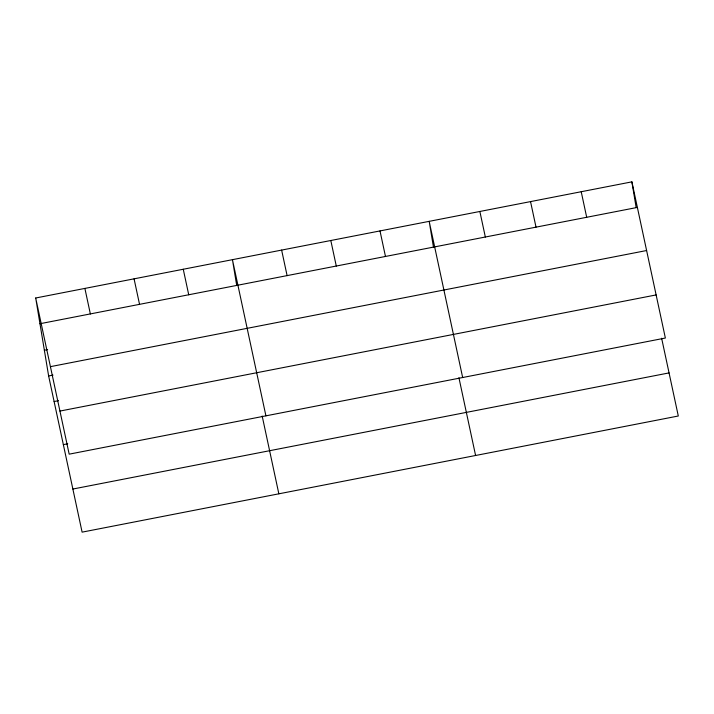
<?xml version="1.0" encoding="UTF-8"?>
<svg xmlns="http://www.w3.org/2000/svg" width="714" height="714" viewBox="0 0 714 714"><rect width="100%" height="100%" fill="white"/><g stroke="black" fill="none" stroke-linecap="round" stroke-linejoin="round"><path stroke-width="1.07" d="M35.7 297.997L631.89 181.856L665.368 338.034L69.178 454.166L35.7 297.997L48.632 375.966L82.11 532.144L678.3 416.003L661.628 338.24M39.966 323.728L637.37 207.417M44.366 350.235L47.642 349.601M50.417 366.657L646.607 250.525M48.632 375.966L53.006 375.118M54.112 401.527L58.486 400.679M59.94 411.068L656.13 294.927M63.35 444.635L67.723 443.778M72.873 489.036L669.063 372.904M581.214 191.727L586.694 217.288M530.538 201.598L536.018 227.159M479.862 211.478L485.341 237.03M462.663 377.519L429.185 221.349L433.452 247.08M458.924 377.733L475.595 455.487M380 230.925L385.48 256.487M330.814 240.511L336.294 266.072M281.628 250.087L287.108 275.649M265.92 415.843L232.443 259.673L236.709 285.404M262.181 416.057L278.853 493.82M183.257 269.249L188.737 294.811M134.071 278.835L139.551 304.396M84.886 288.411L90.366 313.973M631.89 181.856L636.156 207.587"/></g></svg>
